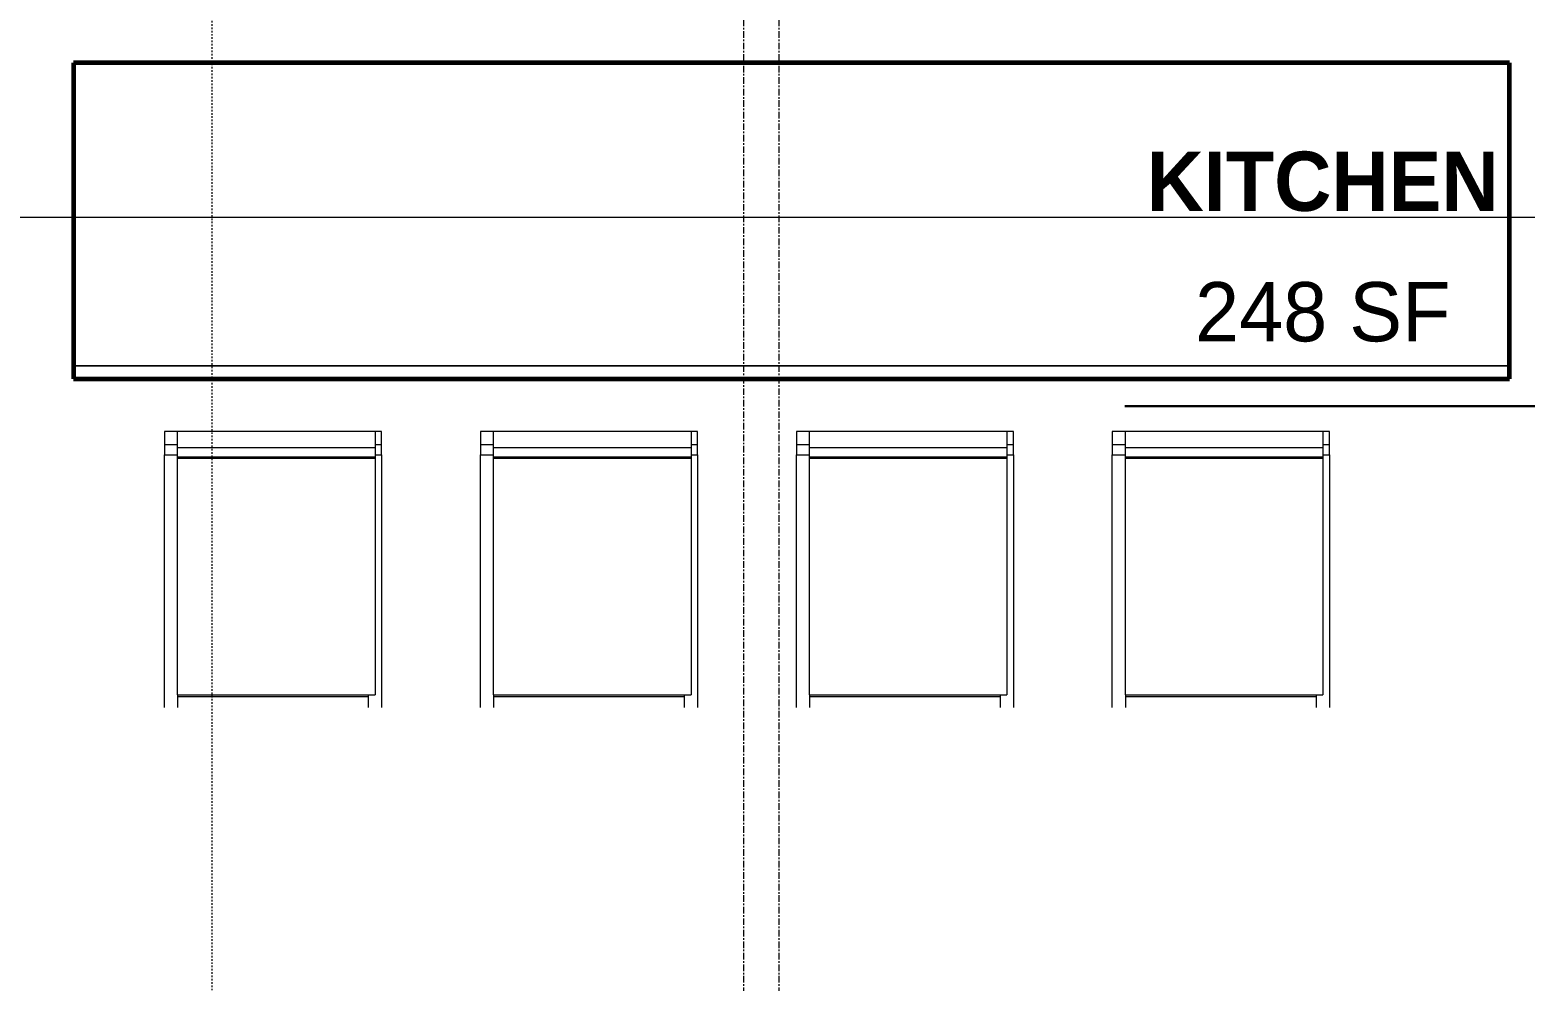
# Model space of a CAD drawing. Header units: inches. Extents: x -3276 to -1807, y 8217 to 9015.
# Drawn here: x -2678.8 to -2565.2, y 8715.8 to 8788.1 of the extents above; entities that cross this region are included whole.
import ezdxf

# ---------------------------------------------------------------- set-up
doc = ezdxf.new("R2010")
doc.units = ezdxf.units.IN
doc.header["$MEASUREMENT"] = 0
doc.linetypes.add('Aligning Line 1_8_', pattern=[0.25, 0.125, -0.125])
doc.linetypes.add('Grid Line 1_2_', pattern=[0.875, 0.5, -0.125, 0.125, -0.125])
for name, color, linetype, lineweight in [('A-ANNO-DIMS-1', 211, 'Continuous', 30), ('A-AREA-IDEN', 2, 'Continuous', 9), ('G-ANNO-SYMB', 111, 'Aligning Line 1_8_', 9), ('G-ANNO-SYMB-1', 111, 'Continuous', 9), ('I-FURN', 30, 'Continuous', 9), ('Q-CASE', 31, 'Continuous', 9), ('Q-CASE-1', 31, 'Continuous', 60), ('S-GRID-1', 1, 'Grid Line 1_2_', 9)]:
    doc.layers.add(name, color=color, linetype=linetype, lineweight=lineweight)
doc.styles.add('Century Gothic_1', font='ufonts.com_century-gothic.ttf', dxfattribs={"height": 4.5})
doc.styles.add('Century Gothic_B', font='GOTHICB.TTF', dxfattribs={"height": 4.5})
doc.dimstyles.new('OD__1_16__Tol___1', dxfattribs={"dimscale": 12, "dimtxt": 4.698757, "dimasz": 0.5, "dimexe": 0.375, "dimexo": 0.25, "dimgap": 0.0625, "dimtad": 1, "dimdec": 4, "dimrnd": 0.0625, "dimzin": 3, "dimdsep": 46, "dimlunit": 4, "dimtxsty": 'Century Gothic_B', "dimblk1": 'OBLIQUE', "dimblk2": 'OBLIQUE', "dimsah": 1, "dimcen": 0.09, "dimdle": 0.375, "dimazin": 0, "dimtfac": 1, "dimtdec": 4, "dimtix": 1, "dimtmove": 1, "dimatfit": 3, "dimfxl": 1, "dimtvp": 1, "dimtfill": 1, "dimfrac": 2, "dimtolj": 1, "dimtzin": 0, "dimlwd": 30, "dimlwe": 30, "dimarcsym": 2})

# ---------------------------------------------------------------- blocks, each defined once
blk = doc.blocks.new('OD_CW_Base Cabinet - OD_CW_Base Cabinet-1584419-FLOOR PLAN - 1ST FLOOR')
at = {"layer": 'Q-CASE'}
for p, q in [((0.74, 1), (0.74, 24)), ((0.74, 24), (109.82, 24)), ((109.82, 24), (109.82, 1)), ((0.74, 0), (0.74, 1)), ((0.74, 1), (109.82, 1)), ((109.82, 1), (0.74, 1)), ((109.82, 0), (0.74, 0)), ((109.82, 1), (109.82, 0))]:
    blk.add_line(p, q, dxfattribs=at)
at = {"layer": 'Q-CASE-1'}
for p, q in [((109.82, 24), (0.74, 24)), ((0.74, 24), (0.74, 0)), ((109.82, 0), (109.82, 24)), ((0.74, 0), (109.82, 0))]:
    blk.add_line(p, q, dxfattribs=at)
blk = doc.blocks.new('Bar_Stool_6722_1_ - Bar_Stool_6722_1_-1102913-FLOOR PLAN - 1ST FLOOR')
at = {"layer": 'I-FURN'}
for p, q in [((1, 0), (0, 0)), ((0, 0), (0, -0.98)), ((1, -1.24), (1, 0)), ((16, 0), (1, 0)), ((16, 0), (16, -1.24)), ((0, -0.98), (1, -0.98)), ((0, -0.98), (0, -1.78)), ((16.5, 0), (16, 0)), ((16, -0.98), (16.5, -0.98)), ((16.5, -0.98), (16.5, 0)), ((16.5, -1.78), (16.5, -0.98)), ((0, -1.78), (1, -1.78)), ((0, -17.72), (0, -1.78)), ((1, -1.91), (1, -1.24)), ((16, -1.24), (1, -1.24)), ((1, -1.91), (16, -1.91)), ((1, -2.03), (1, -1.91)), ((1, -17.63), (1, -2.03)), ((1, -2.03), (16, -2.03)), ((16, -1.24), (16, -1.91)), ((16, -1.78), (16.5, -1.78)), ((16, -1.91), (16, -2.03)), ((16, -2.03), (16, -17.63)), ((16.5, -1.78), (16.5, -17.72)), ((0, -19.21), (0, -17.72)), ((1, -19.89), (1, -17.63)), ((16, -17.63), (16, -19.89)), ((16.5, -17.72), (16.5, -19.21)), ((0, -20.96), (0, -19.21)), ((16.5, -19.21), (16.5, -20.96)), ((1, -19.99), (1, -19.89)), ((1, -19.99), (1, -20.06)), ((1, -20), (16, -20)), ((1, -20.06), (1, -20.14)), ((15.5, -20.14), (1, -20.14)), ((1, -20.14), (1, -20.96)), ((15.5, -20.06), (15.5, -19.98)), ((15.5, -20.14), (15.5, -20.06)), ((15.5, -20.96), (15.5, -20.14)), ((16, -19.89), (16, -19.99))]:
    blk.add_line(p, q, dxfattribs=at)
blk = doc.blocks.new('_Oblique')
at = {"color": 0, "linetype": 'ByBlock', "lineweight": -2}
blk.add_line((-0.5, -0.5), (0.5, 0.5), dxfattribs=at)
blk = doc.blocks.new('DIMBLOCK32-FLOOR PLAN - 1ST FLOOR')
at = {"layer": 'A-ANNO-DIMS-1', "color": 0, "lineweight": 30, "transparency": 16777216}
for p, q in [((-2546.52, 8759.49), (-2595.64, 8759.49)), ((-2513.26, 8708.82), (-2546.52, 8759.49)), ((-2513.26, 8689.82), (-2513.26, 8727.82)), ((-2502.34, 8723.32), (-2517.76, 8723.32)), ((-2502.34, 8694.32), (-2517.76, 8694.32))]:
    blk.add_line(p, q, dxfattribs=at)
at = {"layer": 'Defpoints', "color": 0, "transparency": 16777216}
for p in [(-2513.26, 8723.32), (-2499.34, 8723.32), (-2499.34, 8694.32)]:
    blk.add_point(p, dxfattribs=at)
at = {"layer": 'A-ANNO-DIMS-1', "color": 0, "lineweight": 30, "transparency": 16777216, "xscale": 5.999999999999999, "yscale": 5.999999999999999, "zscale": 5.999999999999999}
for p, rotation in [((-2513.26, 8723.32), 90), ((-2513.26, 8694.32), 270)]:
    blk.add_blockref('_Oblique', p, dxfattribs=dict(at, rotation=rotation))
at = {"layer": 'A-ANNO-DIMS-1', "color": 0, "transparency": 16777216, "insert": (-2550.27, 8715.63), "char_height": 4.5, "attachment_point": 1, "rotation": 90, "line_spacing_factor": 0.984502, "style": 'Century Gothic_B', "bg_fill": 3, "box_fill_scale": 1.25, "bg_fill_color": 256, "bg_fill_true_color": 13158600, "bg_fill_transparency": 0}
blk.add_mtext('\\A1;VERIFY W/ DUCT', dxfattribs=at)

msp = doc.modelspace()

# ---------------------------------------------------------------- linework, layer by layer
at = {"layer": 'G-ANNO-SYMB'}
msp.add_line((-2664.96488, 8604.63253), (-2664.96488, 8919.92546), dxfattribs=at)
at = {"layer": 'G-ANNO-SYMB-1'}
msp.add_line((-3247.23179, 8773.84586), (-1845.76611, 8773.84586), dxfattribs=at)
at = {"layer": 'S-GRID-1'}
for p, q in [((-2621.89918, 8289.59722), (-2621.89918, 8978.71797)), ((-2624.58668, 8289.59722), (-2624.58668, 8941.6948))]:
    msp.add_line(p, q, dxfattribs=at)

# ---------------------------------------------------------------- block references
at = {"layer": 'I-FURN'}
for p in [(-2668.59717, 8757.56938), (-2644.59717, 8757.56938), (-2620.59717, 8757.56938), (-2596.59717, 8757.56938)]:
    msp.add_blockref('Bar_Stool_6722_1_ - Bar_Stool_6722_1_-1102913-FLOOR PLAN - 1ST FLOOR', p, dxfattribs=at)
at = {"layer": 'Q-CASE'}
msp.add_blockref('OD_CW_Base Cabinet - OD_CW_Base Cabinet-1584419-FLOOR PLAN - 1ST FLOOR', (-2676.25002, 8761.56938), dxfattribs=at)

# ---------------------------------------------------------------- texts
at = {"layer": 'A-AREA-IDEN', "char_height": 4.5, "attachment_point": 1}
for s, insert, width, style in [('KITCHEN', (-2593.99552, 8778.82574), 31.3605, 'Century Gothic_B'), ('248 SF', (-2590.31048, 8768.91553), 22.422, 'Century Gothic_1')]:
    msp.add_mtext(s, dxfattribs=dict(at, insert=insert, width=width, style=style))

# ---------------------------------------------------------------- next in the draw order: dimensions: what is measured, and where the dimension line sits
at = {"layer": 'A-ANNO-DIMS-1'}
dim = msp.add_linear_dim(base=(-2513.26088, 8723.31938), p1=(-2499.33668, 8694.31938), p2=(-2499.33668, 8723.31938), angle=90, text='VERIFY W/ DUCT', dimstyle='OD__1_16__Tol___1', override={"dimpost": '<>', "dimfxl": 29}, dxfattribs=at)
dim.commit()
dim.dimension.update_dxf_attribs({"geometry": 'DIMBLOCK32-FLOOR PLAN - 1ST FLOOR', "text_midpoint": (-2547.27041, 8759.49407), "dimtype": 160, "text_rotation": 90})

doc.saveas('drawing.dxf')
